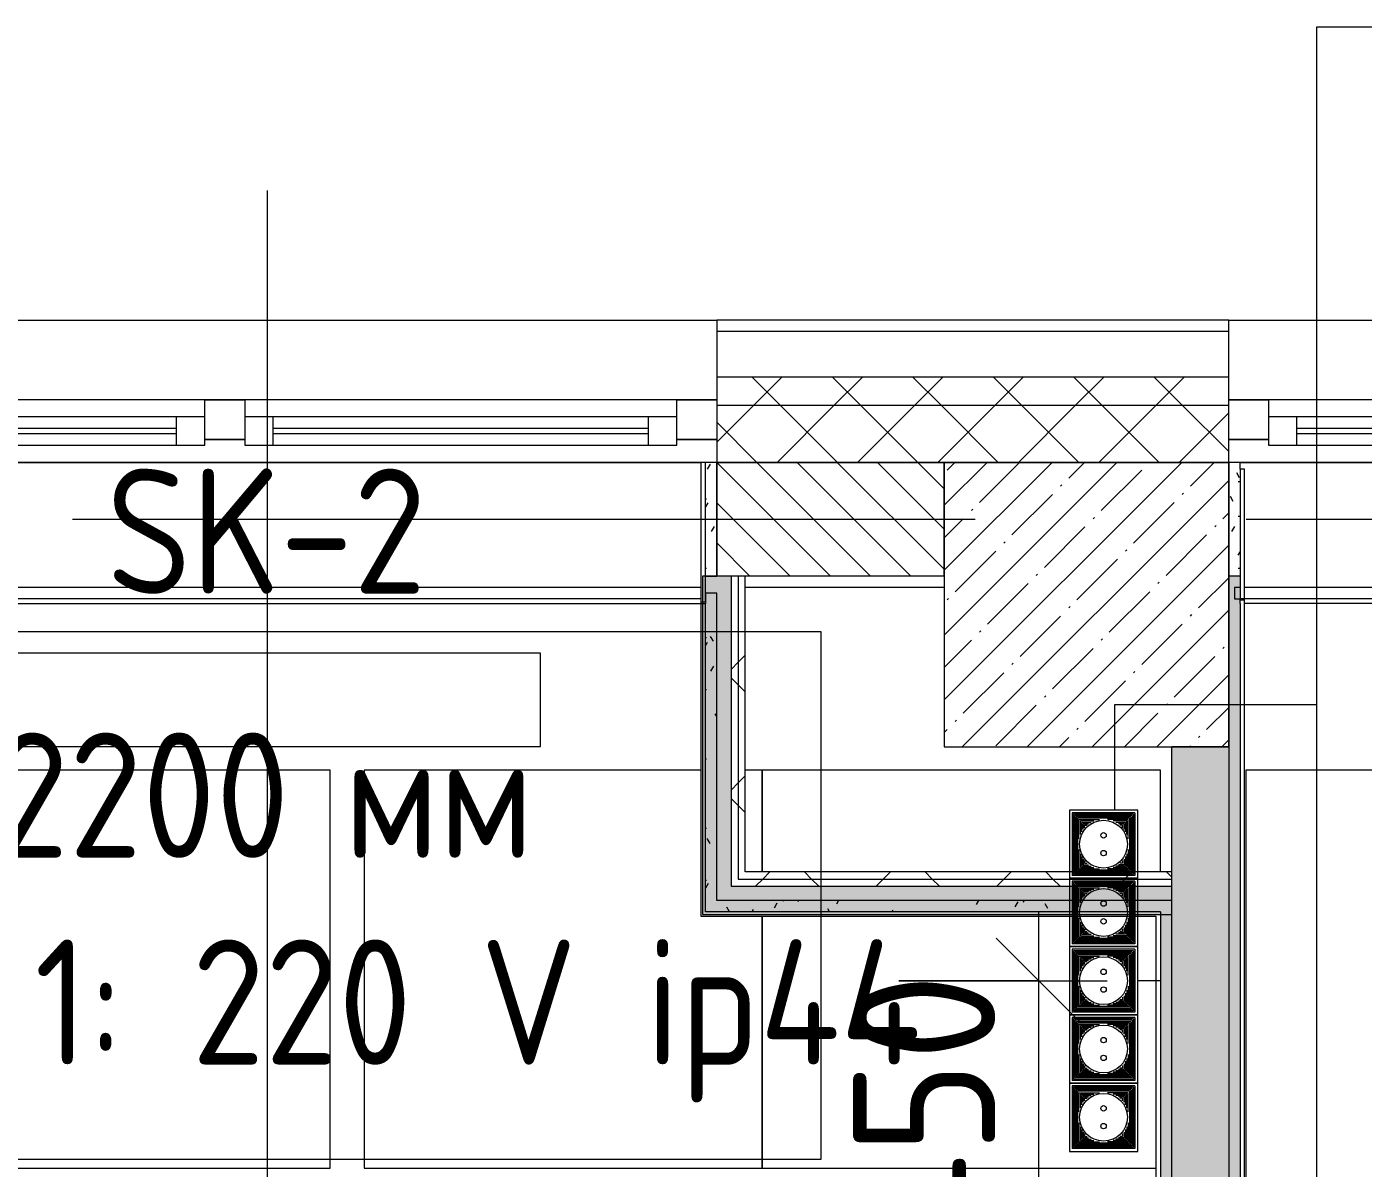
# Model space of a CAD drawing. Header units: millimetres. Extents: x 35881 to 234190, y -8553 to 29063.
# Drawn here: x 75137 to 77487, y 25859 to 27866 of the extents above; entities that cross this region are included whole.
import ezdxf

# ---------------------------------------------------------------- set-up
doc = ezdxf.new("R2010")
doc.units = ezdxf.units.MM
doc.linetypes.add('Осевая', pattern=[3175, 635, -476.25, 1587.5, -476.25])
for name, color, linetype, lineweight in [('A-ANNO-DIMS', 7, 'Continuous', 9), ('A-ANNO-DIMS-100', 7, 'Continuous', 9), ('A-DETL-GENF', 7, 'Continuous', 9), ('A-GLAZ', 7, 'Continuous', 9), ('A-GLAZ-1', 7, 'Continuous', 13), ('A-WALL', 7, 'Continuous', 9), ('E-ELEC-FIXT-IDEN', 7, 'Continuous', 9), ('I-WALL', 7, 'Continuous', 9), ('M-EQPM', 7, 'Continuous', 9), ('S-COLS', 7, 'Continuous', 9), ('Оси', 7, 'Continuous', 9), ('Оси-2', 7, 'Осевая', 9), ('Электрические приборы', 7, 'Continuous', 9)]:
    doc.layers.add(name, color=color, linetype=linetype, lineweight=lineweight)
for name, color, linetype, lineweight, true_color in [('A-WALL-1', 7, 'Continuous', 9, 0x3c3c3c), ('A-WALL-FNSH-1', 7, 'Continuous', 9, 0x3c3c3c), ('I-FURN-1', 7, 'Continuous', 9, 0xf0f0f0), ('M-EQPM-1', 7, 'Continuous', 9, 0xd4d4d4), ('Оси розеток', 7, 'Continuous', 9, 0xff1e23)]:
    doc.layers.add(name, color=color, linetype=linetype, lineweight=lineweight, true_color=true_color)
doc.styles.add('GOST Common', font='GOST_Common.ttf', dxfattribs={"width": 0.9, "height": 220})
doc.styles.add('ISOCPEUR', font='isocpeur.ttf', dxfattribs={"width": 0.9, "height": 250})
doc.dimstyles.new('ISO-2_5_0_9К_БОЛЬШОЙ', dxfattribs={"dimscale": 304.8, "dimtxt": 248.995294, "dimasz": 0.492126, "dimexe": 0.393701, "dimexo": 0.984252, "dimgap": 0, "dimtad": 1, "dimdec": 0, "dimrnd": 10, "dimzin": 0, "dimdsep": 46, "dimtxsty": 'ISOCPEUR', "dimblk1": 'OBLIQUE', "dimblk2": 'OBLIQUE', "dimsah": 1, "dimcen": 0.09, "dimdle": 0.393701, "dimazin": 0, "dimtfac": 1, "dimtdec": 4, "dimtix": 1, "dimtmove": 0, "dimatfit": 3, "dimfxl": 1, "dimtvp": 1, "dimtolj": 1, "dimtzin": 0, "dimarcsym": 2})
pattern_1 = [(45, (0, 0), (-70.71068, 70.71068), []), (135, (0, 0), (-70.71068, -70.71068), [])]
pattern_2 = [(0, (0, 0), (121.92, 30.48), [10.058, -81.382, 10.058, -81.382, -487.68]), (0, (0, 0), (121.92, 30.48), [-182.88, 10.058, -172.822, 10.058, -81.382, -213.36]), (0, (0, 0), (121.92, 30.48), [-457.2, 10.058, -50.902, 10.058, -142.342]), (120, (45.72, 15.24), (-87.356454, 90.345817), [10.058, -81.382, 10.058, -81.382, -487.68]), (120, (45.72, 15.24), (-87.356454, 90.345817), [-182.88, 10.058, -172.822, 10.058, -81.382, -213.36]), (120, (45.72, 15.24), (-87.356454, 90.345817), [-457.2, 10.058, -50.902, 10.058, -142.342]), (240, (60.96, 76.2), (-34.563546, -120.825817), [10.058, -81.382, 10.058, -81.382, -487.68]), (240, (60.96, 76.2), (-34.563546, -120.825817), [-182.88, 10.058, -172.822, 10.058, -81.382, -213.36]), (240, (60.96, 76.2), (-34.563546, -120.825817), [-457.2, 10.058, -50.902, 10.058, -142.342])]
pattern_3 = [(45, (0, 0), (-106.06602, 106.06602), []), (135, (0, 0), (-106.06602, -106.06602), [])]

# ---------------------------------------------------------------- blocks, each defined once
blk = doc.blocks.new('120_Окно_СКБ_2Ст - 120_Окно_СКБ_2Ст 2100х2400 _мал створка справа_-19092174-План размещения напольных электротехнических лючков и розеток 1 этажа в осях 12-23')
at = {"layer": 'A-GLAZ'}
for p, q in [((1050, -5), (-1050, -5)), ((-930, -55), (100, -55)), ((100, -65), (-930, -65)), ((270, -55), (930, -55)), ((930, -65), (270, -65)), ((-1050, -75), (-980, -75)), ((150, -75), (220, -75)), ((980, -75), (1050, -75))]:
    blk.add_line(p, q, dxfattribs=at)
at = {"layer": 'A-GLAZ-1'}
for p, q in [((-1050, -75), (-1050, -5)), ((-1050, -5), (-980, -5)), ((-980, -5), (-980, -75)), ((150, -75), (150, -5)), ((150, -5), (220, -5)), ((220, -5), (220, -75)), ((980, -75), (980, -5)), ((980, -5), (1050, -5)), ((1050, -5), (1050, -75)), ((150, -35), (-980, -35)), ((-980, -35), (-980, -85)), ((-930, -85), (-930, -35)), ((100, -85), (100, -35)), ((150, -85), (150, -35)), ((980, -35), (220, -35)), ((220, -35), (220, -85)), ((270, -85), (270, -35)), ((930, -85), (930, -35)), ((980, -85), (980, -35)), ((-980, -75), (-1050, -75)), ((-980, -85), (150, -85)), ((220, -75), (150, -75)), ((220, -85), (980, -85)), ((1050, -75), (980, -75))]:
    blk.add_line(p, q, dxfattribs=at)
blk = doc.blocks.new('120_Окно_СКБ_2Ст - 120_Окно_СКБ_2Ст 3100х2500 _мал_створка слева_ 2-19089248-План размещения напольных электротехнических лючков и розеток 1 этажа в осях 12-23')
at = {"layer": 'A-GLAZ'}
for p, q in [((1550, -5), (-1550, -5)), ((-1430, -55), (600, -55)), ((600, -65), (-1430, -65)), ((-1550, -75), (-1480, -75))]:
    blk.add_line(p, q, dxfattribs=at)
at = {"layer": 'A-GLAZ-1'}
for p, q in [((-1550, -75), (-1550, -5)), ((-1550, -5), (-1480, -5)), ((-1480, -5), (-1480, -75)), ((650, -35), (-1480, -35)), ((-1480, -35), (-1480, -85)), ((-1430, -85), (-1430, -35)), ((-1480, -75), (-1550, -75)), ((-1480, -85), (650, -85))]:
    blk.add_line(p, q, dxfattribs=at)
blk = doc.blocks.new('Стол базовый прямоугольный - 1_20п-V179-План размещения напольных электротехнических лючков и розеток 1 этажа в осях 12-23')
at = {"layer": 'I-FURN-1'}
for p, q in [((500, 350), (-500, 350)), ((-500, 350), (-500, -350)), ((500, -330), (500, 350)), ((-500, -350), (479, -350))]:
    blk.add_line(p, q, dxfattribs=at)
blk = doc.blocks.new('Стол базовый прямоугольный - 1_80п-V182-План размещения напольных электротехнических лючков и розеток 1 этажа в осях 12-23')
at = {"layer": 'I-FURN-1'}
for p, q in [((-171, 350), (-350, 350)), ((-350, 350), (-350, -350)), ((350, -350), (350, 342)), ((-350, -350), (-171, -350)), ((-93, -350), (350, -350))]:
    blk.add_line(p, q, dxfattribs=at)
blk = doc.blocks.new('Стол базовый прямоугольный - 1_17п-25642095-План размещения напольных электротехнических лючков и розеток 1 этажа в осях 12-23')
at = {"layer": 'I-FURN-1'}
for p, q in [((-171, 350), (-350, 350)), ((-350, 350), (-350, 320)), ((350, 350), (-93, 350)), ((350, -350), (350, 350)), ((-350, 242), (-350, -350)), ((-350, -350), (350, -350))]:
    blk.add_line(p, q, dxfattribs=at)
blk = doc.blocks.new('Стол базовый прямоугольный - 1_19п-25642148-План размещения напольных электротехнических лючков и розеток 1 этажа в осях 12-23')
at = {"layer": 'I-FURN-1'}
for p, q in [((450, 350), (-450, 350)), ((-450, 350), (-450, -350)), ((450, -350), (450, 350)), ((-450, -350), (450, -350))]:
    blk.add_line(p, q, dxfattribs=at)
blk = doc.blocks.new('Блок Розеток и Выключателей - Блок Розеток и Выключателей_SK2-27368996-План размещения напольных электротехнических лючков и розеток 1 этажа в осях 12-23')
at = {"layer": 'A-DETL-GENF'}
for p, q in [((-180, 160), (-300, 160)), ((-300, 160), (-300, 40)), ((-295.2, 44.8), (-295.2, 155.2)), ((-184.8, 155.2), (-295.2, 155.2)), ((-292.8, 47.2), (-292.8, 152.8)), ((-187.2, 152.8), (-292.8, 152.8)), ((-189.6, 150.4), (-290.4, 150.4)), ((-290.4, 49.6), (-290.4, 150.4)), ((-192, 148), (-288, 148)), ((-288, 52), (-288, 148)), ((-194.4, 145.6), (-285.6, 145.6)), ((-285.6, 54.4), (-285.6, 145.6)), ((-249.6, 143.2), (-283.2, 143.2)), ((-283.2, 143.2), (-283.2, 107.2)), ((-230.4, 143.2), (-196.8, 143.2)), ((-196.8, 143.2), (-196.8, 107.2)), ((-194.4, 54.4), (-194.4, 145.6)), ((-192, 52), (-192, 148)), ((-189.6, 49.6), (-189.6, 150.4)), ((-187.2, 47.2), (-187.2, 152.8)), ((-184.8, 44.8), (-184.8, 155.2)), ((-60, 160), (-180, 160)), ((-180, 160), (-180, 40)), ((-180, 40), (-180, 160)), ((-175.2, 44.8), (-175.2, 155.2)), ((-64.8, 155.2), (-175.2, 155.2)), ((-172.8, 47.2), (-172.8, 152.8)), ((-67.2, 152.8), (-172.8, 152.8)), ((-69.6, 150.4), (-170.4, 150.4)), ((-170.4, 49.6), (-170.4, 150.4)), ((-72, 148), (-168, 148)), ((-168, 52), (-168, 148)), ((-74.4, 145.6), (-165.6, 145.6)), ((-165.6, 54.4), (-165.6, 145.6)), ((-129.6, 143.2), (-163.2, 143.2)), ((-163.2, 143.2), (-163.2, 107.2)), ((-110.4, 143.2), (-76.8, 143.2)), ((-76.8, 143.2), (-76.8, 107.2)), ((-74.4, 54.4), (-74.4, 145.6)), ((-72, 52), (-72, 148)), ((-69.6, 49.6), (-69.6, 150.4)), ((-67.2, 47.2), (-67.2, 152.8)), ((-64.8, 44.8), (-64.8, 155.2)), ((60, 160), (-60, 160)), ((-60, 160), (-60, 40)), ((-60, 40), (-60, 160)), ((-55.2, 44.8), (-55.2, 155.2)), ((55.2, 155.2), (-55.2, 155.2)), ((-52.8, 47.2), (-52.8, 152.8)), ((52.8, 152.8), (-52.8, 152.8)), ((50.4, 150.4), (-50.4, 150.4)), ((-50.4, 49.6), (-50.4, 150.4)), ((48, 148), (-48, 148)), ((-48, 52), (-48, 148)), ((45.6, 145.6), (-45.6, 145.6)), ((-45.6, 54.4), (-45.6, 145.6)), ((-9.6, 143.2), (-43.2, 143.2)), ((-43.2, 143.2), (-43.2, 107.2)), ((9.6, 143.2), (43.2, 143.2)), ((43.2, 143.2), (43.2, 107.2)), ((45.6, 54.4), (45.6, 145.6)), ((48, 52), (48, 148)), ((50.4, 49.6), (50.4, 150.4)), ((52.8, 47.2), (52.8, 152.8)), ((55.2, 44.8), (55.2, 155.2)), ((180, 160), (60, 160)), ((60, 160), (60, 40)), ((60, 40), (60, 160)), ((64.8, 44.8), (64.8, 155.2)), ((175.2, 155.2), (64.8, 155.2)), ((67.2, 47.2), (67.2, 152.8)), ((172.8, 152.8), (67.2, 152.8)), ((170.4, 150.4), (69.6, 150.4)), ((69.6, 49.6), (69.6, 150.4)), ((168, 148), (72, 148)), ((72, 52), (72, 148)), ((165.6, 145.6), (74.4, 145.6)), ((74.4, 54.4), (74.4, 145.6)), ((110.4, 143.2), (76.8, 143.2)), ((76.8, 143.2), (76.8, 107.2)), ((129.6, 143.2), (163.2, 143.2)), ((163.2, 143.2), (163.2, 107.2)), ((165.6, 54.4), (165.6, 145.6)), ((168, 52), (168, 148)), ((170.4, 49.6), (170.4, 150.4)), ((172.8, 47.2), (172.8, 152.8)), ((175.2, 44.8), (175.2, 155.2)), ((300, 160), (180, 160)), ((180, 160), (180, 40)), ((180, 40), (180, 160)), ((184.8, 44.8), (184.8, 155.2)), ((295.2, 155.2), (184.8, 155.2)), ((187.2, 47.2), (187.2, 152.8)), ((292.8, 152.8), (187.2, 152.8)), ((290.4, 150.4), (189.6, 150.4)), ((189.6, 49.6), (189.6, 150.4)), ((288, 148), (192, 148)), ((192, 52), (192, 148)), ((285.6, 145.6), (194.4, 145.6)), ((194.4, 54.4), (194.4, 145.6)), ((230.4, 143.2), (196.8, 143.2)), ((196.8, 143.2), (196.8, 107.2)), ((249.6, 143.2), (283.2, 143.2)), ((283.2, 143.2), (283.2, 107.2)), ((285.6, 54.4), (285.6, 145.6)), ((288, 52), (288, 148)), ((290.4, 49.6), (290.4, 150.4)), ((292.8, 47.2), (292.8, 152.8)), ((295.2, 44.8), (295.2, 155.2)), ((300, 40), (300, 160)), ((-256.8, 140.8), (-280.8, 140.8)), ((-280.8, 140.8), (-280.8, 116.8)), ((-261.6, 138.4), (-278.4, 138.4)), ((-278.4, 138.4), (-278.4, 121.6)), ((-266.4, 136), (-276, 136)), ((-276, 136), (-276, 126.4)), ((-268.8, 133.6), (-273.6, 133.6)), ((-273.6, 133.6), (-273.6, 128.8)), ((-223.2, 140.8), (-199.2, 140.8)), ((-218.4, 138.4), (-201.6, 138.4)), ((-213.6, 136), (-204, 136)), ((-211.2, 133.6), (-206.4, 133.6)), ((-206.4, 133.6), (-206.4, 128.8)), ((-204, 136), (-204, 126.4)), ((-201.6, 138.4), (-201.6, 121.6)), ((-199.2, 140.8), (-199.2, 116.8)), ((-136.8, 140.8), (-160.8, 140.8)), ((-160.8, 140.8), (-160.8, 116.8)), ((-141.6, 138.4), (-158.4, 138.4)), ((-158.4, 138.4), (-158.4, 121.6)), ((-146.4, 136), (-156, 136)), ((-156, 136), (-156, 126.4)), ((-148.8, 133.6), (-153.6, 133.6)), ((-153.6, 133.6), (-153.6, 128.8)), ((-103.2, 140.8), (-79.2, 140.8)), ((-98.4, 138.4), (-81.6, 138.4)), ((-93.6, 136), (-84, 136)), ((-91.2, 133.6), (-86.4, 133.6)), ((-86.4, 133.6), (-86.4, 128.8)), ((-84, 136), (-84, 126.4)), ((-81.6, 138.4), (-81.6, 121.6)), ((-79.2, 140.8), (-79.2, 116.8)), ((-16.8, 140.8), (-40.8, 140.8)), ((-40.8, 140.8), (-40.8, 116.8)), ((-21.6, 138.4), (-38.4, 138.4)), ((-38.4, 138.4), (-38.4, 121.6)), ((-26.4, 136), (-36, 136)), ((-36, 136), (-36, 126.4)), ((-28.8, 133.6), (-33.6, 133.6)), ((-33.6, 133.6), (-33.6, 128.8)), ((16.8, 140.8), (40.8, 140.8)), ((21.6, 138.4), (38.4, 138.4)), ((26.4, 136), (36, 136)), ((28.8, 133.6), (33.6, 133.6)), ((33.6, 133.6), (33.6, 128.8)), ((36, 136), (36, 126.4)), ((38.4, 138.4), (38.4, 121.6)), ((40.8, 140.8), (40.8, 116.8)), ((103.2, 140.8), (79.2, 140.8)), ((79.2, 140.8), (79.2, 116.8)), ((98.4, 138.4), (81.6, 138.4)), ((81.6, 138.4), (81.6, 121.6)), ((93.6, 136), (84, 136)), ((84, 136), (84, 126.4)), ((91.2, 133.6), (86.4, 133.6)), ((86.4, 133.6), (86.4, 128.8)), ((136.8, 140.8), (160.8, 140.8)), ((141.6, 138.4), (158.4, 138.4)), ((146.4, 136), (156, 136)), ((148.8, 133.6), (153.6, 133.6)), ((153.6, 133.6), (153.6, 128.8)), ((156, 136), (156, 126.4)), ((158.4, 138.4), (158.4, 121.6)), ((160.8, 140.8), (160.8, 116.8)), ((223.2, 140.8), (199.2, 140.8)), ((199.2, 140.8), (199.2, 116.8)), ((218.4, 138.4), (201.6, 138.4)), ((201.6, 138.4), (201.6, 121.6)), ((213.6, 136), (204, 136)), ((204, 136), (204, 126.4)), ((211.2, 133.6), (206.4, 133.6)), ((206.4, 133.6), (206.4, 128.8)), ((256.8, 140.8), (280.8, 140.8)), ((261.6, 138.4), (278.4, 138.4)), ((266.4, 136), (276, 136)), ((268.8, 133.6), (273.6, 133.6)), ((273.6, 133.6), (273.6, 128.8)), ((276, 136), (276, 126.4)), ((278.4, 138.4), (278.4, 121.6)), ((280.8, 140.8), (280.8, 116.8)), ((-283.2, 56.8), (-283.2, 92.8)), ((-280.8, 59.2), (-280.8, 83.2)), ((-278.4, 61.6), (-278.4, 78.4)), ((-276, 64), (-276, 73.6)), ((-273.6, 66.4), (-273.6, 71.2)), ((-206.4, 66.4), (-206.4, 71.2)), ((-204, 64), (-204, 73.6)), ((-201.6, 61.6), (-201.6, 78.4)), ((-199.2, 59.2), (-199.2, 83.2)), ((-196.8, 56.8), (-196.8, 92.8)), ((-163.2, 56.8), (-163.2, 92.8)), ((-160.8, 59.2), (-160.8, 83.2)), ((-158.4, 61.6), (-158.4, 78.4)), ((-156, 64), (-156, 73.6)), ((-153.6, 66.4), (-153.6, 71.2)), ((-86.4, 66.4), (-86.4, 71.2)), ((-84, 64), (-84, 73.6)), ((-81.6, 61.6), (-81.6, 78.4)), ((-79.2, 59.2), (-79.2, 83.2)), ((-76.8, 56.8), (-76.8, 92.8)), ((-43.2, 56.8), (-43.2, 92.8)), ((-40.8, 59.2), (-40.8, 83.2)), ((-38.4, 61.6), (-38.4, 78.4)), ((-36, 64), (-36, 73.6)), ((-33.6, 66.4), (-33.6, 71.2)), ((33.6, 66.4), (33.6, 71.2)), ((36, 64), (36, 73.6)), ((38.4, 61.6), (38.4, 78.4)), ((40.8, 59.2), (40.8, 83.2)), ((43.2, 56.8), (43.2, 92.8)), ((76.8, 56.8), (76.8, 92.8)), ((79.2, 59.2), (79.2, 83.2)), ((81.6, 61.6), (81.6, 78.4)), ((84, 64), (84, 73.6)), ((86.4, 66.4), (86.4, 71.2)), ((153.6, 66.4), (153.6, 71.2)), ((156, 64), (156, 73.6)), ((158.4, 61.6), (158.4, 78.4)), ((160.8, 59.2), (160.8, 83.2)), ((163.2, 56.8), (163.2, 92.8)), ((196.8, 56.8), (196.8, 92.8)), ((199.2, 59.2), (199.2, 83.2)), ((201.6, 61.6), (201.6, 78.4)), ((204, 64), (204, 73.6)), ((206.4, 66.4), (206.4, 71.2)), ((273.6, 66.4), (273.6, 71.2)), ((276, 64), (276, 73.6)), ((278.4, 61.6), (278.4, 78.4)), ((280.8, 59.2), (280.8, 83.2)), ((283.2, 56.8), (283.2, 92.8)), ((-187.2, 47.2), (-292.8, 47.2)), ((-189.6, 49.6), (-290.4, 49.6)), ((-192, 52), (-288, 52)), ((-194.4, 54.4), (-285.6, 54.4)), ((-249.6, 56.8), (-283.2, 56.8)), ((-256.8, 59.2), (-280.8, 59.2)), ((-261.6, 61.6), (-278.4, 61.6)), ((-266.4, 64), (-276, 64)), ((-268.8, 66.4), (-273.6, 66.4)), ((-230.4, 56.8), (-196.8, 56.8)), ((-223.2, 59.2), (-199.2, 59.2)), ((-218.4, 61.6), (-201.6, 61.6)), ((-213.6, 64), (-204, 64)), ((-211.2, 66.4), (-206.4, 66.4)), ((-67.2, 47.2), (-172.8, 47.2)), ((-69.6, 49.6), (-170.4, 49.6)), ((-72, 52), (-168, 52)), ((-74.4, 54.4), (-165.6, 54.4)), ((-129.6, 56.8), (-163.2, 56.8)), ((-136.8, 59.2), (-160.8, 59.2)), ((-141.6, 61.6), (-158.4, 61.6)), ((-146.4, 64), (-156, 64)), ((-148.8, 66.4), (-153.6, 66.4)), ((-110.4, 56.8), (-76.8, 56.8)), ((-103.2, 59.2), (-79.2, 59.2)), ((-98.4, 61.6), (-81.6, 61.6)), ((-93.6, 64), (-84, 64)), ((-91.2, 66.4), (-86.4, 66.4)), ((52.8, 47.2), (-52.8, 47.2)), ((50.4, 49.6), (-50.4, 49.6)), ((48, 52), (-48, 52)), ((45.6, 54.4), (-45.6, 54.4)), ((-9.6, 56.8), (-43.2, 56.8)), ((-16.8, 59.2), (-40.8, 59.2)), ((-21.6, 61.6), (-38.4, 61.6)), ((-26.4, 64), (-36, 64)), ((-28.8, 66.4), (-33.6, 66.4)), ((9.6, 56.8), (43.2, 56.8)), ((16.8, 59.2), (40.8, 59.2)), ((21.6, 61.6), (38.4, 61.6)), ((26.4, 64), (36, 64)), ((28.8, 66.4), (33.6, 66.4)), ((172.8, 47.2), (67.2, 47.2)), ((170.4, 49.6), (69.6, 49.6)), ((168, 52), (72, 52)), ((165.6, 54.4), (74.4, 54.4)), ((110.4, 56.8), (76.8, 56.8)), ((103.2, 59.2), (79.2, 59.2)), ((98.4, 61.6), (81.6, 61.6)), ((93.6, 64), (84, 64)), ((91.2, 66.4), (86.4, 66.4)), ((129.6, 56.8), (163.2, 56.8)), ((136.8, 59.2), (160.8, 59.2)), ((141.6, 61.6), (158.4, 61.6)), ((146.4, 64), (156, 64)), ((148.8, 66.4), (153.6, 66.4)), ((292.8, 47.2), (187.2, 47.2)), ((290.4, 49.6), (189.6, 49.6)), ((288, 52), (192, 52)), ((285.6, 54.4), (194.4, 54.4)), ((230.4, 56.8), (196.8, 56.8)), ((223.2, 59.2), (199.2, 59.2)), ((218.4, 61.6), (201.6, 61.6)), ((213.6, 64), (204, 64)), ((211.2, 66.4), (206.4, 66.4)), ((249.6, 56.8), (283.2, 56.8)), ((256.8, 59.2), (280.8, 59.2)), ((261.6, 61.6), (278.4, 61.6)), ((266.4, 64), (276, 64)), ((268.8, 66.4), (273.6, 66.4)), ((-300, 40), (-180, 40)), ((-184.8, 44.8), (-295.2, 44.8)), ((-180, 40), (-60, 40)), ((-64.8, 44.8), (-175.2, 44.8)), ((-60, 40), (60, 40)), ((55.2, 44.8), (-55.2, 44.8)), ((60, 40), (180, 40)), ((175.2, 44.8), (64.8, 44.8)), ((180, 40), (300, 40)), ((295.2, 44.8), (184.8, 44.8))]:
    blk.add_line(p, q, dxfattribs=at)
for centre, radius in [((-240, 100), 42), ((-120, 100), 42), ((0, 100), 42), ((120, 100), 42), ((240, 100), 42), ((-255.6, 100), 4.8), ((-224.4, 100), 4.8), ((-135.6, 100), 4.8), ((-104.4, 100), 4.8), ((-15.6, 100), 4.8), ((15.6, 100), 4.8), ((104.4, 100), 4.8), ((135.6, 100), 4.8), ((224.4, 100), 4.8), ((255.6, 100), 4.8)]:
    blk.add_circle(centre, radius, dxfattribs=at)
at = {"layer": 'Оси розеток'}
blk.add_line((0, 0), (0, 40), dxfattribs=at)
blk = doc.blocks.new('radiator_prado_classic_z_tip_30_po exemplyaru - Classic Z Тип 30-500-30677899-План размещения напольных электротехнических лючков и розеток 1 этажа в осях 12-23')
at = {"layer": 'M-EQPM-1'}
for p, q in [((0, 228), (0, 64)), ((1600, 228), (0, 228)), ((1600, 64), (1600, 228)), ((0, 64), (1600, 64))]:
    blk.add_line(p, q, dxfattribs=at)
blk = doc.blocks.new('DIMBLOCK90-План размещения напольных электротехнических лючков и розеток 1 этажа в осях 12-23')
at = {"layer": 'A-ANNO-DIMS-100'}
for p, q in [((76916.1, 25618.7), (76916.1, 26308.7)), ((76670, 26188.7), (77036.1, 26188.7)), ((76916.1, 26188.7), (76670, 26188.7)), ((76670, 25738.7), (77036.1, 25738.7)), ((76916.1, 25738.7), (76670, 25738.7))]:
    blk.add_line(p, q, dxfattribs=at)
at = {"layer": 'A-ANNO-DIMS-100', "lineweight": 20}
for p, q in [((76916.1, 26188.7), (76841.1, 26263.7)), ((76916.1, 26188.7), (76991.1, 26113.7)), ((76916.1, 25738.7), (76841.1, 25813.7)), ((76916.1, 25738.7), (76991.1, 25663.7))]:
    blk.add_line(p, q, dxfattribs=at)
at = {"layer": 'A-ANNO-DIMS-100', "color": 0, "insert": (76589.4, 25714.7), "char_height": 250, "width": 597.589, "attachment_point": 1, "rotation": 90, "line_spacing_factor": 1.149209, "style": 'ISOCPEUR'}
blk.add_mtext('450', dxfattribs=at)
blk = doc.blocks.new('_Oblique')
at = {"color": 0, "linetype": 'ByBlock', "lineweight": -2}
blk.add_line((-0.5, -0.5), (0.5, 0.5), dxfattribs=at)

msp = doc.modelspace()

# ---------------------------------------------------------------- hatches: boundary and pattern name
at = {"layer": 'A-WALL'}
h = msp.add_hatch(dxfattribs=at)
h.set_pattern_fill('FP_17', color=256, style=0, pattern_type=2)
h.set_pattern_definition(pattern_1)
h.paths.add_polyline_path([(84490.7, 27200), (84490.7, 27250), (80350, 27250), (80350, 27200)])
h.paths.add_polyline_path([(77250, 27200), (77250, 27250), (76350, 27250), (76350, 27200)])
h.paths.add_polyline_path([(74250, 27200), (74250, 27250), (72910, 27250), (72910, 27200), (73176.6, 27200)])
h.paths.add_polyline_path([(70810, 27200), (70810, 27250), (68210, 27250), (68210, 27200)])
h.paths.add_polyline_path([(67110, 27200), (67110, 27250), (66160, 27250), (66160, 27200)])
h.paths.add_polyline_path([(61060, 27200), (61060, 27250), (60005, 27250), (60005, 27200)])
h.paths.add_polyline_path([(57705, 27200), (57705, 27250), (56860, 27250), (56860, 27200)])
h.paths.add_polyline_path([(53860, 27200), (54760, 27200), (54760, 27250), (53860, 27250)])
h.paths.add_polyline_path([(51760, 27200), (51760, 27250), (50860, 27250), (50860, 27200)])
h.paths.add_polyline_path([(48760, 27200), (48760, 27250), (47660, 27250), (47660, 27200)])
h.paths.add_polyline_path([(44560, 27200), (44560, 27250), (42160, 27250), (42160, 27200), (44081, 27200)])
h = msp.add_hatch(dxfattribs=at)
h.set_pattern_fill('FP_17', color=256, style=0, pattern_type=2)
h.set_pattern_definition(pattern_1)
h.paths.add_polyline_path([(84490.7, 27100), (84490.7, 27200), (80350, 27200), (80350, 27100), (80650, 27100)])
h.paths.add_polyline_path([(77250, 27100), (77250, 27200), (76350, 27200), (76350, 27100), (76750, 27100)])
h.paths.add_polyline_path([(74250, 27100), (74250, 27200), (72910, 27200), (72910, 27100), (74040, 27100)])
h.paths.add_polyline_path([(70810, 27100), (70810, 27200), (68210, 27200), (68210, 27100), (70310, 27100)])
h.paths.add_polyline_path([(66760, 27100), (67110, 27100), (67110, 27200), (66160, 27200), (66160, 27100)])
h.paths.add_polyline_path([(61060, 27100), (61060, 27200), (60005, 27200), (60005, 27100), (60760, 27100)])
h.paths.add_polyline_path([(57705, 27100), (57705, 27200), (56860, 27200), (56860, 27100)])
h.paths.add_polyline_path([(54760, 27100), (54760, 27200), (53860, 27200), (53860, 27100), (54160, 27100)])
h.paths.add_polyline_path([(51760, 27100), (51760, 27200), (50860, 27200), (50860, 27100)])
h.paths.add_polyline_path([(48760, 27100), (48760, 27200), (47660, 27200), (47660, 27100), (48160, 27100)])
h.paths.add_polyline_path([(44560, 27100), (44560, 27200), (42160, 27200), (42160, 27100), (44081, 27100)])
h = msp.add_hatch(dxfattribs=at)
h.set_pattern_fill('FP_21', color=256, style=0, pattern_type=2)
h.set_pattern_definition([(135, (0, 0), (-35.35534, -35.35534), [])])
h.paths.add_polyline_path([(80450.5, 26900), (80650, 26900), (80650, 27100), (80350, 27100), (80350, 26900)])
h.paths.add_polyline_path([(76750, 26900), (76750, 27100), (76350, 27100), (76350, 26900)])
h.paths.add_polyline_path([(73540, 26900), (73540, 27100), (72910, 27100), (72910, 26900), (73176.6, 26900)])
h.paths.add_polyline_path([(74040, 26900), (74250, 26900), (74250, 27100), (74040, 27100), (74040, 27013.1)])
h.paths.add_polyline_path([(70267, 26900), (70310, 26900), (70310, 27100), (68206, 27100), (68206, 26900), (69539.7, 26900)])
h.paths.add_polyline_path([(67060, 26900), (67060, 27100), (66760, 27100), (66760, 26900)])
h.paths.add_polyline_path([(61060, 26900), (61060, 27100), (60760, 27100), (60760, 26900), (60811, 26900)])
h.paths.add_polyline_path([(60160, 26900), (60160, 27100), (60005, 27100), (60005, 26900), (60083.6, 26900)])
h.paths.add_polyline_path([(57550, 26900), (57705, 26900), (57705, 27100), (56860, 27100), (56860, 26900), (57537.7, 26900)])
h.paths.add_polyline_path([(53900.7, 26900), (54160, 26900), (54160, 27100), (53860, 27100), (53860, 26900)])
h.paths.add_polyline_path([(51354.9, 26900), (51760, 26900), (51760, 27100), (50860, 27100), (50860, 26900), (50991.2, 26900)])
h.paths.add_polyline_path([(47717.9, 26900), (48160, 26900), (48160, 27100), (47660, 27100), (47660, 26900)])
h.paths.add_polyline_path([(44560, 26900), (44560, 27100), (42760, 27100), (42760, 26900), (44081, 26900)])
at = {"layer": 'I-WALL'}
h = msp.add_hatch(dxfattribs=at)
h.set_pattern_fill('FP_58', color=256, style=0, pattern_type=2)
h.set_pattern_definition(pattern_2)
h.paths.add_polyline_path([(76350, 26900), (76350, 27100), (76330, 27100), (76330, 26900)])
h = msp.add_hatch(dxfattribs=at)
h.set_pattern_fill('FP_58', color=256, style=0, pattern_type=2)
h.set_pattern_definition(pattern_2)
h.paths.add_polyline_path([(77270, 26900), (77270, 27100), (77250, 27100), (77250, 26900)])
for points in [[(76325, 26355), (76375, 26355), (76375, 26900), (76325, 26900), (76325, 26367.5)], [(77150, 26305), (77150, 26355), (76325, 26355), (76325, 26305), (76813.6, 26305)]]:
    msp.add_hatch(color=256, dxfattribs=at).paths.add_polyline_path(points)
h = msp.add_hatch(dxfattribs=at)
h.set_pattern_fill('FP_60', color=256, style=0, pattern_type=2)
h.set_pattern_definition(pattern_3)
h.paths.add_polyline_path([(76387.5, 26367.5), (76387.5, 26900), (76375, 26900), (76375, 26367.5)])
h = msp.add_hatch(dxfattribs=at)
h.set_pattern_fill('FP_60', color=256, style=0, pattern_type=2)
h.set_pattern_definition(pattern_3)
h.paths.add_polyline_path([(76400, 26380), (76400, 26900), (76387.5, 26900), (76387.5, 26380)])
h = msp.add_hatch(dxfattribs=at)
h.set_pattern_fill('FP_58', color=256, style=0, pattern_type=2)
h.set_pattern_definition(pattern_2)
h.paths.add_polyline_path([(77270, 22800), (77270, 24720), (77250, 24720), (77250, 22800)])
h.paths.add_polyline_path([(77250, 25580), (77270, 25580), (77270, 26900), (77250, 26900), (77250, 25795.2)])
h = msp.add_hatch(dxfattribs=at)
h.set_pattern_fill('FP_58', color=256, style=0, pattern_type=2)
h.set_pattern_definition(pattern_2)
h.paths.add_polyline_path([(76350, 26310), (76350, 26870), (76330, 26870), (76330, 26310)])
h = msp.add_hatch(dxfattribs=at)
h.set_pattern_fill('FP_58', color=256, style=0, pattern_type=2)
h.set_pattern_definition(pattern_2)
h.paths.add_polyline_path([(80630, 26860), (80630, 26880), (80350, 26880), (80350, 26860), (80609.1, 26860)])
h.paths.add_polyline_path([(77270, 26860), (77270, 26880), (77260, 26880), (77260, 26860)])
h = msp.add_hatch(dxfattribs=at)
h.set_pattern_fill('FP_22', color=256, style=0, pattern_type=2)
h.set_pattern_definition([(135, (0, 0), (-75.43415, -75.43415), [106.68, -17.78, 3.556, -17.78]), (135, (0, 75.39), (-75.43415, -75.43415), []), (50, (0, 0), (127.52922, -11.15758), [13.335, -146.685]), (355, (0, 0), (-24.66966, 133.74002), [10.668, -117.348]), (100.451, (10.63, -0.93), (102.85973, 122.58178), [11.333, -124.663]), (46.184, (0, 35.56), (189.75516, -29.43036), [20.002, -220.027]), (96.636, (15.81, 33.1), (166.1822, 173.1996), [17, -186.995]), (351.184, (0, 35.56), (166.18393, 173.19757), [16.002, -176.022]), (21, (17.78, 26.67), (106.13027, -71.58603), [13.335, -146.685]), (326, (17.78, 26.67), (43.26188, 128.93175), [10.668, -117.348]), (71.451, (26.62, 20.7), (149.39198, 57.34505), [11.333, -124.663]), (37.5, (0, 0), (2.162228, 59.188357), [3.353, -112.573, 3.353, -115.773, -117.792]), (37.5, (0, 0), (2.162228, 59.188357), [-235.052, 3.353, -114.44]), (7.5, (0, 0), (46.773857, 70.12615), [3.353, -64.567, 3.353, -109.906, -44.894]), (7.5, (0, 0), (46.773857, 70.12615), [-181.178, 3.353, -41.542]), (327.5, (-39.65, 0), (94.91367, -4.010093), [3.353, -41.097, 3.353, -135.331, -184.023]), (327.5, (-39.65, 0), (94.91367, -4.010093), [-183.134, 3.353, -180.67]), (317.5, (-57.43, 0), (103.69057, 17.79882), [3.353, -54.432, 3.353, -88.748, -130.683]), (317.5, (-57.43, 0), (103.69057, 17.79882), [-149.885, 3.353, -127.33])])
h.paths.add_polyline_path([(77230, 23200), (77250, 23200), (77250, 24800), (77150, 24800), (77150, 23200)])
h.paths.add_polyline_path([(77150, 25500), (77250, 25500), (77250, 26600), (77150, 26600), (77150, 25580)])
h = msp.add_hatch(dxfattribs=at)
h.set_pattern_fill('FP_60', color=256, style=0, pattern_type=2)
h.set_pattern_definition(pattern_3)
h.paths.add_polyline_path([(77150, 26355), (77150, 26367.5), (76375, 26367.5), (76375, 26355), (76813.6, 26355)])
h = msp.add_hatch(dxfattribs=at)
h.set_pattern_fill('FP_60', color=256, style=0, pattern_type=2)
h.set_pattern_definition(pattern_3)
h.paths.add_polyline_path([(77150, 26367.5), (77150, 26380), (76387.5, 26380), (76387.5, 26367.5), (76813.6, 26367.5)])
h = msp.add_hatch(dxfattribs=at)
h.set_pattern_fill('FP_58', color=256, style=0, pattern_type=2)
h.set_pattern_definition(pattern_2)
h.paths.add_polyline_path([(77130, 26310), (77150, 26310), (77150, 26330), (76350, 26330), (76350, 26310), (77122, 26310)])
h = msp.add_hatch(dxfattribs=at)
h.set_pattern_fill('FP_58', color=256, style=0, pattern_type=2)
h.set_pattern_definition(pattern_2)
h.paths.add_polyline_path([(77130, 23200), (77150, 23200), (77150, 24800), (77130, 24800), (77130, 23220)])
h.paths.add_polyline_path([(77130, 25500), (77150, 25500), (77150, 26310), (77130, 26310), (77130, 25795.2)])
at = {"layer": 'S-COLS'}
h = msp.add_hatch(dxfattribs=at)
h.set_pattern_fill('FP_1', color=256, style=0, pattern_type=2)
h.set_pattern_definition([(45, (0, 0), (-57.02463, 57.02463), []), (45, (57.025, 0), (-57.02463, 57.02463), [100.806, -20.161, 3.353, -16.808])])
h.paths.add_polyline_path([(76750, 26600), (77250, 26600), (77250, 27100), (76750, 27100), (76750, 26900)])

# ---------------------------------------------------------------- linework, layer by layer
at = {"layer": 'A-WALL'}
for p, q in [((74250, 27350), (76350, 27350)), ((77250, 27330), (76350, 27330)), ((77250, 27350), (80350, 27350)), ((77250, 27250), (76350, 27250)), ((77250, 27200), (76350, 27200)), ((76322, 27100), (74278, 27100)), ((76750, 27100), (76350, 27100)), ((76750, 26900), (76750, 27100)), ((80350, 27100), (77270, 27100)), ((76375, 26900), (76375, 26355)), ((76387.5, 26900), (76387.5, 26367.5)), ((76387.5, 26367.5), (77150, 26367.5)), ((76375, 26355), (77150, 26355)), ((77130, 26310), (76330, 26310)), ((77130, 26310), (77130, 25500))]:
    msp.add_line(p, q, dxfattribs=at)
at = {"layer": 'A-WALL-1'}
for p, q in [((76350, 27330), (76350, 27100)), ((77250, 27100), (77250, 27330)), ((76350, 27100), (76330, 27100)), ((76350, 27100), (76350, 26900)), ((76350, 27100), (77250, 27100)), ((76350, 26900), (76350, 27100)), ((77250, 27100), (77250, 25580)), ((77270, 27100), (77250, 27100)), ((77270, 27088), (77270, 27100)), ((76750, 26900), (76325, 26900)), ((76325, 26900), (76325, 26305)), ((76330, 26900), (76350, 26900)), ((76400, 26380), (76400, 26900)), ((77270, 26900), (77250, 26900)), ((76330, 26870), (76330, 26852)), ((76350, 26870), (76330, 26870)), ((76350, 26330), (76350, 26870)), ((77270, 26880), (77260, 26880)), ((77260, 26880), (77260, 26860)), ((77260, 26860), (77270, 26860)), ((77270, 26852), (77270, 26858)), ((77250, 26600), (77150, 26600)), ((77150, 25500), (77150, 26600)), ((77150, 26380), (76400, 26380)), ((77150, 26330), (76350, 26330)), ((76325, 26305), (77150, 26305))]:
    msp.add_line(p, q, dxfattribs=at)
at = {"layer": 'A-WALL-FNSH-1'}
for p, q in [((77250, 27350), (76350, 27350)), ((76350, 27350), (76350, 27330)), ((77250, 27330), (77250, 27350)), ((76330, 27100), (76322, 27100)), ((76322, 27100), (76322, 26855)), ((76330, 26855), (76330, 27100)), ((77278, 27088), (77270, 27088)), ((77270, 27088), (77270, 26858)), ((77278, 25580), (77278, 27088)), ((76322, 26860), (74060, 26860)), ((76322, 26860), (76322, 26302)), ((77278, 26860), (77270, 26860)), ((74068, 26852), (76330, 26852)), ((76322, 26855), (76330, 26855)), ((76330, 26310), (76330, 26852)), ((77270, 26858), (77278, 26858)), ((77270, 26852), (77270, 25580)), ((76322, 26302), (77122, 26302)), ((77122, 26302), (77122, 23228))]:
    msp.add_line(p, q, dxfattribs=at)
at = {"layer": 'E-ELEC-FIXT-IDEN'}
for p, q in [((77050, 26674.3), (77404.8, 26674.3)), ((77050, 26488.7), (77050, 26674.3))]:
    msp.add_line(p, q, dxfattribs=at)
at = {"layer": 'E-ELEC-FIXT-IDEN', "flags": 128}
for points in [[(77404.8, 27865.8), (79307.6, 27865.8), (79307.6, 25482.8), (77404.8, 25482.8)], [(74689.8, 26802.6), (76533.2, 26802.6), (76533.2, 25874.6), (74689.8, 25874.6)]]:
    msp.add_lwpolyline(points, close=True, dxfattribs=at)
at = {"layer": 'I-WALL'}
for p, q in [((74278, 27100), (76322, 27100)), ((77270, 27100), (80350, 27100)), ((76322, 26880), (74278, 26880)), ((76750, 26880), (76400, 26880)), ((80322, 26880), (77278, 26880)), ((80322, 26860), (77278, 26860)), ((80330, 26852), (77278, 26852))]:
    msp.add_line(p, q, dxfattribs=at)
at = {"layer": 'S-COLS'}
for p, q in [((77250, 27100), (76750, 27100)), ((76750, 27100), (76750, 26900)), ((77250, 26600), (77250, 27100)), ((76750, 26900), (76750, 26600)), ((76750, 26600), (77250, 26600))]:
    msp.add_line(p, q, dxfattribs=at)
at = {"layer": 'Оси'}
msp.add_line((75560, 25078.1), (75560, 27578.1), dxfattribs=at)
at = {"layer": 'Оси-2'}
msp.add_line((39180.8, 27000), (82200, 27000), dxfattribs=at)

# ---------------------------------------------------------------- block references
at = {"layer": 'A-GLAZ'}
for name, p in [('120_Окно_СКБ_2Ст - 120_Окно_СКБ_2Ст 2100х2400 _мал створка справа_-19092174-План размещения напольных электротехнических лючков и розеток 1 этажа в осях 12-23', (75300, 27215)), ('120_Окно_СКБ_2Ст - 120_Окно_СКБ_2Ст 3100х2500 _мал_створка слева_ 2-19089248-План размещения напольных электротехнических лючков и розеток 1 этажа в осях 12-23', (78800, 27215))]:
    msp.add_blockref(name, p, dxfattribs=at)
at = {"layer": 'I-FURN-1'}
msp.add_blockref('Стол базовый прямоугольный - 1_19п-25642148-План размещения напольных электротехнических лючков и розеток 1 этажа в осях 12-23', (75220, 26209), dxfattribs=at)
at = {"layer": 'I-FURN-1', "rotation": 270.0000000000002}
for name, p in [('Стол базовый прямоугольный - 1_17п-25642095-План размещения напольных электротехнических лючков и розеток 1 этажа в осях 12-23', (76080, 26209)), ('Стол базовый прямоугольный - 1_80п-V182-План размещения напольных электротехнических лючков и розеток 1 этажа в осях 12-23', (76780, 26209)), ('Стол базовый прямоугольный - 1_20п-V179-План размещения напольных электротехнических лючков и розеток 1 этажа в осях 12-23', (77630, 26059))]:
    msp.add_blockref(name, p, dxfattribs=at)
at = {"layer": 'M-EQPM', "rotation": 180}
msp.add_blockref('radiator_prado_classic_z_tip_30_po exemplyaru - Classic Z Тип 30-500-30677899-План размещения напольных электротехнических лючков и розеток 1 этажа в осях 12-23', (76040, 26828.3), dxfattribs=at)
at = {"layer": 'Электрические приборы', "rotation": 90.00000000000065}
msp.add_blockref('Блок Розеток и Выключателей - Блок Розеток и Выключателей_SK2-27368996-План размещения напольных электротехнических лючков и розеток 1 этажа в осях 12-23', (77130, 26188.7), dxfattribs=at)

# ---------------------------------------------------------------- texts
at = {"layer": 'E-ELEC-FIXT-IDEN', "char_height": 220, "attachment_point": 1, "style": 'GOST Common'}
for s, insert, width in [('SK-2', (75276.8, 27088.9), 707.088), ('H-2200 ', (74789.8, 26624.9), 1096.708), ('мм', (75694.7, 26624.9), 375.19), ('   1: 220 V ip44', (74789.8, 26261.1), 1984.177)]:
    msp.add_mtext(s, dxfattribs=dict(at, insert=insert, width=width))

# ---------------------------------------------------------------- dimensions: what is measured, and where the dimension line sits
at = {"layer": 'A-ANNO-DIMS'}
dim = msp.add_linear_dim(base=(76916.1, 26188.7), p1=(76970, 25738.7), p2=(76970, 26188.7), angle=90, dimstyle='ISO-2_5_0_9К_БОЛЬШОЙ', override={"dimpost": '<>', "dimfxl": 450}, dxfattribs=at)
dim.commit()
dim.dimension.update_dxf_attribs({"geometry": 'DIMBLOCK90-План размещения напольных электротехнических лючков и розеток 1 этажа в осях 12-23', "text_midpoint": (76791.1, 25963.7)})

doc.saveas('drawing.dxf')
